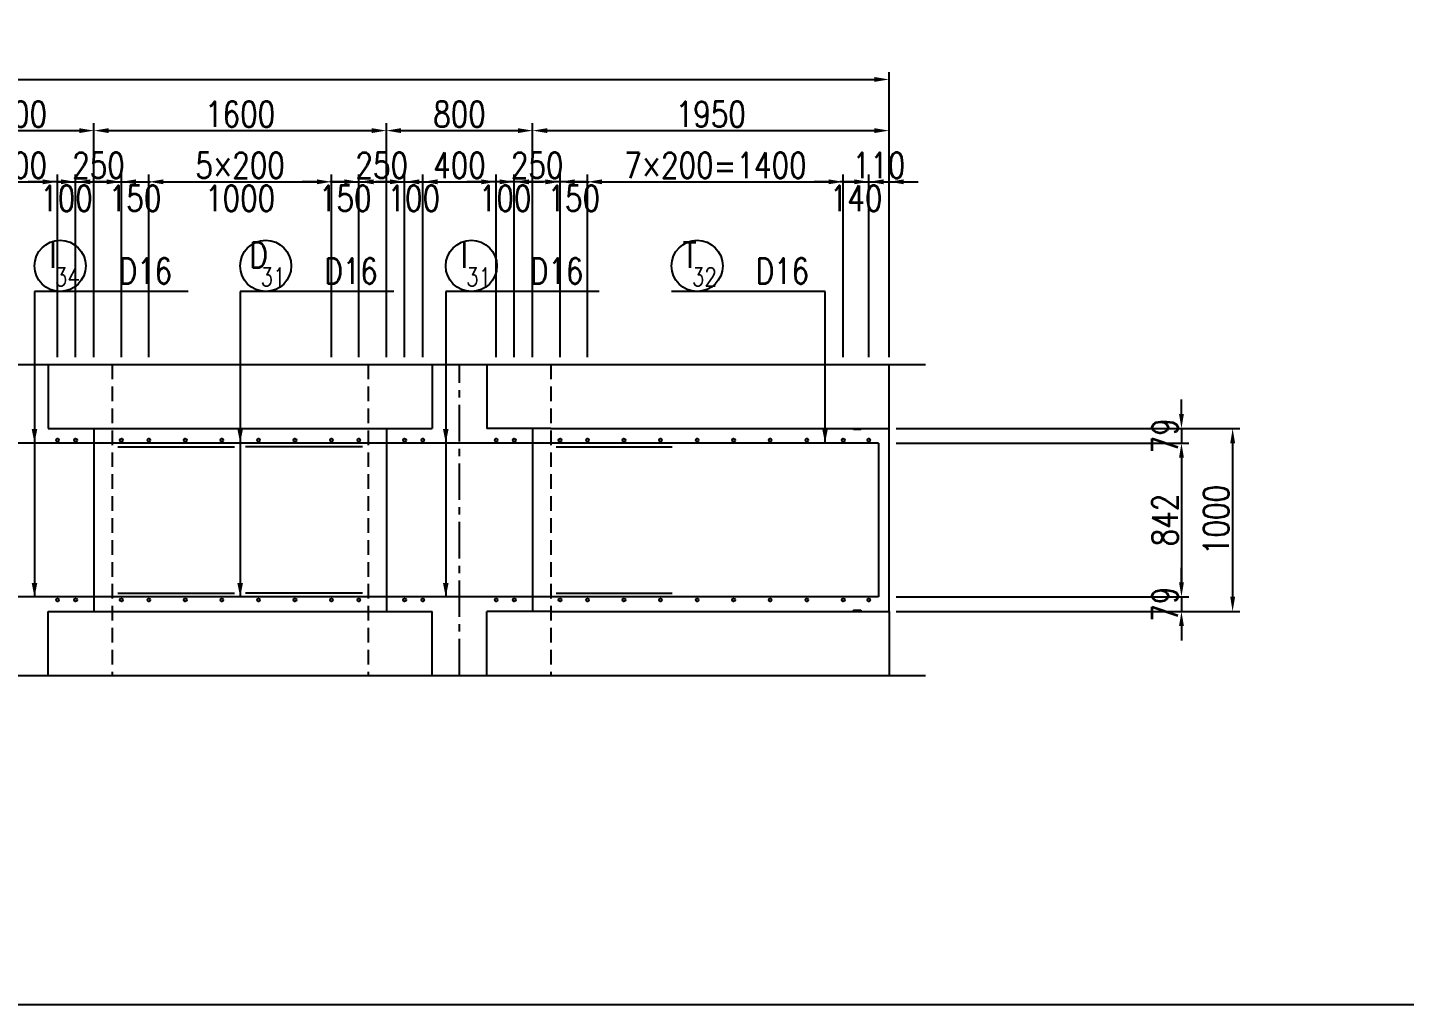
# Model space of a CAD drawing. Header units: millimetres. Extents: x -41433 to 131500, y -94900 to 39745.
# Drawn here: x 61137 to 68670, y -39900 to -34556 of the extents above; entities that cross this region are included whole.
import ezdxf
from ezdxf.enums import TextEntityAlignment as Align

# ---------------------------------------------------------------- set-up
doc = ezdxf.new("R2010")
doc.units = ezdxf.units.MM
doc.header["$LTSCALE"] = 160
doc.header["$MEASUREMENT"] = 0
doc.linetypes.add('CENTER', pattern=[2, 1.25, -0.25, 0.25, -0.25])
doc.linetypes.add('DASHED', pattern=[0.75, 0.5, -0.25])
doc.layers.get('0').update_dxf_attribs({"linetype": 'CONTINUOUS'})
doc.layers.get('DEFPOINTS').update_dxf_attribs({"color": 53, "linetype": 'CONTINUOUS'})
for name, color, linetype in [('CENTER', 6, 'CENTER'), ('DIM', 6, 'CONTINUOUS'), ('DIM-L', 6, 'CONTINUOUS'), ('GAIKEI-KEIKAKU', 4, 'CONTINUOUS'), ('TEKKIN-C', 3, 'CONTINUOUS'), ('TEKKIN-R', 3, 'CONTINUOUS'), ('TEKKIN-S', 3, 'CONTINUOUS'), ('TEXT', 4, 'CONTINUOUS')]:
    doc.layers.add(name, color=color, linetype=linetype)
doc.styles.add('DIM-TEXT', font='ROMANS', dxfattribs={"width": 0.8, "bigfont": 'EXTFONT'})
doc.styles.add('romans', font='romans.shx', dxfattribs={"bigfont": 'extfont.shx'})
doc.dimstyles.new('DIM40', dxfattribs={"dimscale": 40, "dimtxt": 3.5, "dimasz": 2, "dimexe": 1, "dimexo": 1, "dimgap": 0.5, "dimtad": 1, "dimdec": 0, "dimzin": 9, "dimdsep": 46, "dimtxsty": 'DIM-TEXT', "dimcen": 0, "dimclrt": 4, "dimaunit": 1, "dimadec": 4, "dimazin": 0, "dimtfac": 1, "dimtdec": 0, "dimtix": 1, "dimtmove": 2, "dimatfit": 0, "dimfxl": 1, "dimlwd": -1, "dimlwe": -1, "dimarcsym": 0})

# ---------------------------------------------------------------- blocks, each defined once
blk = doc.blocks.new('ARROW_4')
at = {"color": 0}
blk.add_solid([(0, 0), (-1, 0.2), (-1, -0.2)], dxfattribs=at)
blk = doc.blocks.new('*D1654')
at = {"layer": 'DEFPOINTS', "color": 0, "transparency": 16777216}
for p in [(65740, -35400), (65600, -36400), (65740, -36400)]:
    blk.add_point(p, dxfattribs=at)
at = {"layer": 'DIM', "color": 0, "transparency": 16777216}
for p, q in [((65520, -35400), (65440, -35400)), ((65600, -36360), (65600, -35360)), ((65600, -35400), (65740, -35400)), ((65740, -36360), (65740, -35360)), ((65820, -35400), (65900, -35400))]:
    blk.add_line(p, q, dxfattribs=at)
for points in [[(65520, -35386.7), (65520, -35413.3), (65600, -35400)], [(65820, -35386.7), (65820, -35413.3), (65740, -35400)]]:
    blk.add_solid(points, dxfattribs=at)
at = {"layer": 'DIM', "color": 4, "transparency": 16777216, "insert": (65670, -35490), "char_height": 140, "attachment_point": 5, "style": 'DIM-TEXT'}
blk.add_mtext('140', dxfattribs=at)
blk = doc.blocks.new('*D1655')
at = {"layer": 'DEFPOINTS', "color": 0, "transparency": 16777216}
for p in [(65600, -35400), (64200, -36400), (65600, -36400)]:
    blk.add_point(p, dxfattribs=at)
at = {"layer": 'DIM', "color": 0, "transparency": 16777216}
for p, q in [((64200, -36360), (64200, -35360)), ((64280, -35400), (65520, -35400)), ((65600, -36360), (65600, -35360))]:
    blk.add_line(p, q, dxfattribs=at)
for points in [[(64280, -35386.7), (64280, -35413.3), (64200, -35400)], [(65520, -35386.7), (65520, -35413.3), (65600, -35400)]]:
    blk.add_solid(points, dxfattribs=at)
at = {"layer": 'DIM', "color": 4, "transparency": 16777216, "insert": (64900, -35310), "char_height": 140, "attachment_point": 5, "style": 'DIM-TEXT'}
blk.add_mtext('7×200=1400', dxfattribs=at)
blk = doc.blocks.new('*D1658')
at = {"layer": 'DEFPOINTS', "color": 0, "transparency": 16777216}
for p in [(65850, -36750), (65850, -37750), (67730, -37750)]:
    blk.add_point(p, dxfattribs=at)
at = {"layer": 'DIM', "color": 0, "transparency": 16777216}
for p, q in [((65890, -36750), (67770, -36750)), ((67730, -36830), (67730, -37670)), ((65890, -37750), (67770, -37750))]:
    blk.add_line(p, q, dxfattribs=at)
for points in [[(67716.7, -36830), (67743.3, -36830), (67730, -36750)], [(67716.7, -37670), (67743.3, -37670), (67730, -37750)]]:
    blk.add_solid(points, dxfattribs=at)
at = {"layer": 'DIM', "color": 4, "transparency": 16777216, "insert": (67640, -37250), "char_height": 140, "attachment_point": 5, "rotation": 90, "style": 'DIM-TEXT'}
blk.add_mtext('1000', dxfattribs=at)
blk = doc.blocks.new('*D1659')
at = {"layer": 'DEFPOINTS', "color": 0, "transparency": 16777216}
for p in [(65850, -35400), (65740, -36400), (65850, -36400)]:
    blk.add_point(p, dxfattribs=at)
at = {"layer": 'DIM', "color": 0, "transparency": 16777216}
for p, q in [((65660, -35400), (65580, -35400)), ((65740, -36360), (65740, -35360)), ((65740, -35400), (65850, -35400)), ((65850, -36360), (65850, -35360)), ((65930, -35400), (66010, -35400))]:
    blk.add_line(p, q, dxfattribs=at)
for points in [[(65660, -35386.7), (65660, -35413.3), (65740, -35400)], [(65930, -35386.7), (65930, -35413.3), (65850, -35400)]]:
    blk.add_solid(points, dxfattribs=at)
at = {"layer": 'DIM', "color": 4, "transparency": 16777216, "insert": (65795, -35310), "char_height": 140, "attachment_point": 5, "style": 'DIM-TEXT'}
blk.add_mtext('110', dxfattribs=at)
blk = doc.blocks.new('*D1669')
at = {"layer": 'DEFPOINTS', "color": 0, "transparency": 16777216}
for p in [(61500, -35120), (60700, -36400), (61500, -36400)]:
    blk.add_point(p, dxfattribs=at)
at = {"layer": 'DIM', "color": 0, "transparency": 16777216}
for p, q in [((60700, -36360), (60700, -35080)), ((61500, -36360), (61500, -35080)), ((60780, -35120), (61420, -35120))]:
    blk.add_line(p, q, dxfattribs=at)
for points in [[(60780, -35106.7), (60780, -35133.3), (60700, -35120)], [(61420, -35106.7), (61420, -35133.3), (61500, -35120)]]:
    blk.add_solid(points, dxfattribs=at)
at = {"layer": 'DIM', "color": 4, "transparency": 16777216, "insert": (61100, -35030), "char_height": 140, "attachment_point": 5, "style": 'DIM-TEXT'}
blk.add_mtext('800', dxfattribs=at)
blk = doc.blocks.new('*D1670')
at = {"layer": 'DEFPOINTS', "color": 0, "transparency": 16777216}
for p in [(63100, -35120), (61500, -36400), (63100, -36400)]:
    blk.add_point(p, dxfattribs=at)
at = {"layer": 'DIM', "color": 0, "transparency": 16777216}
for p, q in [((61500, -36360), (61500, -35080)), ((63100, -36360), (63100, -35080)), ((61580, -35120), (63020, -35120))]:
    blk.add_line(p, q, dxfattribs=at)
for points in [[(61580, -35106.7), (61580, -35133.3), (61500, -35120)], [(63020, -35106.7), (63020, -35133.3), (63100, -35120)]]:
    blk.add_solid(points, dxfattribs=at)
at = {"layer": 'DIM', "color": 4, "transparency": 16777216, "insert": (62300, -35030), "char_height": 140, "attachment_point": 5, "style": 'DIM-TEXT'}
blk.add_mtext('1600', dxfattribs=at)
blk = doc.blocks.new('*D1671')
at = {"layer": 'DEFPOINTS', "color": 0, "transparency": 16777216}
for p in [(63900, -35120), (63100, -36400), (63900, -36400)]:
    blk.add_point(p, dxfattribs=at)
at = {"layer": 'DIM', "color": 0, "transparency": 16777216}
for p, q in [((63100, -36360), (63100, -35080)), ((63900, -36360), (63900, -35080)), ((63180, -35120), (63820, -35120))]:
    blk.add_line(p, q, dxfattribs=at)
for points in [[(63180, -35106.7), (63180, -35133.3), (63100, -35120)], [(63820, -35106.7), (63820, -35133.3), (63900, -35120)]]:
    blk.add_solid(points, dxfattribs=at)
at = {"layer": 'DIM', "color": 4, "transparency": 16777216, "insert": (63500, -35030), "char_height": 140, "attachment_point": 5, "style": 'DIM-TEXT'}
blk.add_mtext('800', dxfattribs=at)
blk = doc.blocks.new('*D1672')
at = {"layer": 'DEFPOINTS', "color": 0, "transparency": 16777216}
for p in [(65850, -35120), (63900, -36400), (65850, -36400)]:
    blk.add_point(p, dxfattribs=at)
at = {"layer": 'DIM', "color": 0, "transparency": 16777216}
for p, q in [((63900, -36360), (63900, -35080)), ((65850, -36360), (65850, -35080)), ((63980, -35120), (65770, -35120))]:
    blk.add_line(p, q, dxfattribs=at)
for points in [[(63980, -35106.7), (63980, -35133.3), (63900, -35120)], [(65770, -35106.7), (65770, -35133.3), (65850, -35120)]]:
    blk.add_solid(points, dxfattribs=at)
at = {"layer": 'DIM', "color": 4, "transparency": 16777216, "insert": (64875, -35030), "char_height": 140, "attachment_point": 5, "style": 'DIM-TEXT'}
blk.add_mtext('1950', dxfattribs=at)
blk = doc.blocks.new('*D1673')
at = {"layer": 'DEFPOINTS', "color": 0, "transparency": 16777216}
for p in [(64050, -35400), (64050, -36400), (64200, -36400)]:
    blk.add_point(p, dxfattribs=at)
at = {"layer": 'DIM', "color": 0, "transparency": 16777216}
for p, q in [((63970, -35400), (63890, -35400)), ((64050, -36360), (64050, -35360)), ((64200, -35400), (64050, -35400)), ((64200, -36360), (64200, -35360)), ((64280, -35400), (64360, -35400))]:
    blk.add_line(p, q, dxfattribs=at)
for points in [[(63970, -35386.7), (63970, -35413.3), (64050, -35400)], [(64280, -35386.7), (64280, -35413.3), (64200, -35400)]]:
    blk.add_solid(points, dxfattribs=at)
at = {"layer": 'DIM', "color": 4, "transparency": 16777216, "insert": (64125, -35490), "char_height": 140, "attachment_point": 5, "style": 'DIM-TEXT'}
blk.add_mtext('150', dxfattribs=at)
blk = doc.blocks.new('*D1674')
at = {"layer": 'DEFPOINTS', "color": 0, "transparency": 16777216}
for p in [(63800, -35400), (63800, -36400), (64050, -36400)]:
    blk.add_point(p, dxfattribs=at)
at = {"layer": 'DIM', "color": 0, "transparency": 16777216}
for p, q in [((63720, -35400), (63640, -35400)), ((63800, -36360), (63800, -35360)), ((64050, -35400), (63800, -35400)), ((64050, -36360), (64050, -35360)), ((64130, -35400), (64210, -35400))]:
    blk.add_line(p, q, dxfattribs=at)
for points in [[(63720, -35386.7), (63720, -35413.3), (63800, -35400)], [(64130, -35386.7), (64130, -35413.3), (64050, -35400)]]:
    blk.add_solid(points, dxfattribs=at)
at = {"layer": 'DIM', "color": 4, "transparency": 16777216, "insert": (63925, -35310), "char_height": 140, "attachment_point": 5, "style": 'DIM-TEXT'}
blk.add_mtext('250', dxfattribs=at)
blk = doc.blocks.new('*D1675')
at = {"layer": 'DEFPOINTS', "color": 0, "transparency": 16777216}
for p in [(63700, -35400), (63700, -36400), (63800, -36400)]:
    blk.add_point(p, dxfattribs=at)
at = {"layer": 'DIM', "color": 0, "transparency": 16777216}
for p, q in [((63620, -35400), (63540, -35400)), ((63700, -36360), (63700, -35360)), ((63800, -35400), (63700, -35400)), ((63800, -36360), (63800, -35360)), ((63880, -35400), (63960, -35400))]:
    blk.add_line(p, q, dxfattribs=at)
for points in [[(63620, -35386.7), (63620, -35413.3), (63700, -35400)], [(63880, -35386.7), (63880, -35413.3), (63800, -35400)]]:
    blk.add_solid(points, dxfattribs=at)
at = {"layer": 'DIM', "color": 4, "transparency": 16777216, "insert": (63750, -35490), "char_height": 140, "attachment_point": 5, "style": 'DIM-TEXT'}
blk.add_mtext('100', dxfattribs=at)
blk = doc.blocks.new('*D1713')
at = {"layer": 'DEFPOINTS', "color": 0, "transparency": 16777216}
for p in [(65850, -37671), (65850, -37750), (67450, -37750)]:
    blk.add_point(p, dxfattribs=at)
at = {"layer": 'DIM', "color": 0, "transparency": 16777216}
for p, q in [((67450, -37591), (67450, -37511)), ((65890, -37671), (67490, -37671)), ((67450, -37671), (67450, -37750)), ((65890, -37750), (67490, -37750)), ((67450, -37830), (67450, -37910))]:
    blk.add_line(p, q, dxfattribs=at)
for points in [[(67436.7, -37591), (67463.3, -37591), (67450, -37671)], [(67436.7, -37830), (67463.3, -37830), (67450, -37750)]]:
    blk.add_solid(points, dxfattribs=at)
at = {"layer": 'DIM', "color": 4, "transparency": 16777216, "insert": (67360, -37710.5), "char_height": 140, "attachment_point": 5, "rotation": 90, "style": 'DIM-TEXT'}
blk.add_mtext('79', dxfattribs=at)
blk = doc.blocks.new('*D1714')
at = {"layer": 'DEFPOINTS', "color": 0, "transparency": 16777216}
for p in [(65850, -36750), (65850, -36829), (67450, -36829)]:
    blk.add_point(p, dxfattribs=at)
at = {"layer": 'DIM', "color": 0, "transparency": 16777216}
for p, q in [((67450, -36670), (67450, -36590)), ((65890, -36750), (67490, -36750)), ((67450, -36750), (67450, -36829)), ((65890, -36829), (67490, -36829)), ((67450, -36909), (67450, -36989))]:
    blk.add_line(p, q, dxfattribs=at)
for points in [[(67436.7, -36670), (67463.3, -36670), (67450, -36750)], [(67436.7, -36909), (67463.3, -36909), (67450, -36829)]]:
    blk.add_solid(points, dxfattribs=at)
at = {"layer": 'DIM', "color": 4, "transparency": 16777216, "insert": (67360, -36789.5), "char_height": 140, "attachment_point": 5, "rotation": 90, "style": 'DIM-TEXT'}
blk.add_mtext('79', dxfattribs=at)
blk = doc.blocks.new('*D1715')
at = {"layer": 'DEFPOINTS', "color": 0, "transparency": 16777216}
for p in [(65850, -36829), (65850, -37671), (67450, -37671)]:
    blk.add_point(p, dxfattribs=at)
at = {"layer": 'DIM', "color": 0, "transparency": 16777216}
for p, q in [((65890, -36829), (67490, -36829)), ((67450, -36909), (67450, -37591)), ((65890, -37671), (67490, -37671))]:
    blk.add_line(p, q, dxfattribs=at)
for points in [[(67436.7, -36909), (67463.3, -36909), (67450, -36829)], [(67436.7, -37591), (67463.3, -37591), (67450, -37671)]]:
    blk.add_solid(points, dxfattribs=at)
at = {"layer": 'DIM', "color": 4, "transparency": 16777216, "insert": (67360, -37250), "char_height": 140, "attachment_point": 5, "rotation": 90, "style": 'DIM-TEXT'}
blk.add_mtext('842', dxfattribs=at)
blk = doc.blocks.new('*D1759')
at = {"layer": 'DEFPOINTS', "color": 0, "transparency": 16777216}
for p in [(61300, -35400), (60900, -36400), (61300, -36400)]:
    blk.add_point(p, dxfattribs=at)
at = {"layer": 'DIM', "color": 0, "transparency": 16777216}
for p, q in [((60900, -36360), (60900, -35360)), ((60980, -35400), (61220, -35400)), ((61300, -36360), (61300, -35360))]:
    blk.add_line(p, q, dxfattribs=at)
for points in [[(60980, -35386.7), (60980, -35413.3), (60900, -35400)], [(61220, -35386.7), (61220, -35413.3), (61300, -35400)]]:
    blk.add_solid(points, dxfattribs=at)
at = {"layer": 'DIM', "color": 4, "transparency": 16777216, "insert": (61100, -35310), "char_height": 140, "attachment_point": 5, "style": 'DIM-TEXT'}
blk.add_mtext('400', dxfattribs=at)
blk = doc.blocks.new('*D1760')
at = {"layer": 'DEFPOINTS', "color": 0, "transparency": 16777216}
for p in [(61400, -35400), (61300, -36400), (61400, -36400)]:
    blk.add_point(p, dxfattribs=at)
at = {"layer": 'DIM', "color": 0, "transparency": 16777216}
for p, q in [((61220, -35400), (61140, -35400)), ((61300, -36360), (61300, -35360)), ((61300, -35400), (61400, -35400)), ((61400, -36360), (61400, -35360)), ((61480, -35400), (61560, -35400))]:
    blk.add_line(p, q, dxfattribs=at)
for points in [[(61220, -35386.7), (61220, -35413.3), (61300, -35400)], [(61480, -35386.7), (61480, -35413.3), (61400, -35400)]]:
    blk.add_solid(points, dxfattribs=at)
at = {"layer": 'DIM', "color": 4, "transparency": 16777216, "insert": (61350, -35490), "char_height": 140, "attachment_point": 5, "style": 'DIM-TEXT'}
blk.add_mtext('100', dxfattribs=at)
blk = doc.blocks.new('*D1761')
at = {"layer": 'DEFPOINTS', "color": 0, "transparency": 16777216}
for p in [(61650, -35400), (61400, -36400), (61650, -36400)]:
    blk.add_point(p, dxfattribs=at)
at = {"layer": 'DIM', "color": 0, "transparency": 16777216}
for p, q in [((61320, -35400), (61240, -35400)), ((61400, -36360), (61400, -35360)), ((61400, -35400), (61650, -35400)), ((61650, -36360), (61650, -35360)), ((61730, -35400), (61810, -35400))]:
    blk.add_line(p, q, dxfattribs=at)
for points in [[(61320, -35386.7), (61320, -35413.3), (61400, -35400)], [(61730, -35386.7), (61730, -35413.3), (61650, -35400)]]:
    blk.add_solid(points, dxfattribs=at)
at = {"layer": 'DIM', "color": 4, "transparency": 16777216, "insert": (61525, -35310), "char_height": 140, "attachment_point": 5, "style": 'DIM-TEXT'}
blk.add_mtext('250', dxfattribs=at)
blk = doc.blocks.new('*D1762')
at = {"layer": 'DEFPOINTS', "color": 0, "transparency": 16777216}
for p in [(61800, -35400), (61650, -36400), (61800, -36400)]:
    blk.add_point(p, dxfattribs=at)
at = {"layer": 'DIM', "color": 0, "transparency": 16777216}
for p, q in [((61570, -35400), (61490, -35400)), ((61650, -36360), (61650, -35360)), ((61650, -35400), (61800, -35400)), ((61800, -36360), (61800, -35360)), ((61880, -35400), (61960, -35400))]:
    blk.add_line(p, q, dxfattribs=at)
for points in [[(61570, -35386.7), (61570, -35413.3), (61650, -35400)], [(61880, -35386.7), (61880, -35413.3), (61800, -35400)]]:
    blk.add_solid(points, dxfattribs=at)
at = {"layer": 'DIM', "color": 4, "transparency": 16777216, "insert": (61725, -35490), "char_height": 140, "attachment_point": 5, "style": 'DIM-TEXT'}
blk.add_mtext('150', dxfattribs=at)
blk = doc.blocks.new('*D1763')
at = {"layer": 'DEFPOINTS', "color": 0, "transparency": 16777216}
for p in [(62800, -35400), (61800, -36400), (62800, -36400)]:
    blk.add_point(p, dxfattribs=at)
at = {"layer": 'DIM', "color": 0, "transparency": 16777216}
for p, q in [((61800, -36360), (61800, -35360)), ((61880, -35400), (62720, -35400)), ((62800, -36360), (62800, -35360))]:
    blk.add_line(p, q, dxfattribs=at)
for points in [[(61880, -35386.7), (61880, -35413.3), (61800, -35400)], [(62720, -35386.7), (62720, -35413.3), (62800, -35400)]]:
    blk.add_solid(points, dxfattribs=at)
at = {"layer": 'DIM', "color": 4, "transparency": 16777216, "char_height": 140, "attachment_point": 5, "style": 'DIM-TEXT'}
for s, insert in [('5×200', (62300, -35310)), ('1000', (62300, -35490))]:
    blk.add_mtext(s, dxfattribs=dict(at, insert=insert))
blk = doc.blocks.new('*D1764')
at = {"layer": 'DEFPOINTS', "color": 0, "transparency": 16777216}
for p in [(62950, -35400), (62800, -36400), (62950, -36400)]:
    blk.add_point(p, dxfattribs=at)
at = {"layer": 'DIM', "color": 0, "transparency": 16777216}
for p, q in [((62720, -35400), (62640, -35400)), ((62800, -36360), (62800, -35360)), ((62800, -35400), (62950, -35400)), ((62950, -36360), (62950, -35360)), ((63030, -35400), (63110, -35400))]:
    blk.add_line(p, q, dxfattribs=at)
for points in [[(62720, -35386.7), (62720, -35413.3), (62800, -35400)], [(63030, -35386.7), (63030, -35413.3), (62950, -35400)]]:
    blk.add_solid(points, dxfattribs=at)
at = {"layer": 'DIM', "color": 4, "transparency": 16777216, "insert": (62875, -35490), "char_height": 140, "attachment_point": 5, "style": 'DIM-TEXT'}
blk.add_mtext('150', dxfattribs=at)
blk = doc.blocks.new('*D1765')
at = {"layer": 'DEFPOINTS', "color": 0, "transparency": 16777216}
for p in [(63200, -35400), (62950, -36400), (63200, -36400)]:
    blk.add_point(p, dxfattribs=at)
at = {"layer": 'DIM', "color": 0, "transparency": 16777216}
for p, q in [((62870, -35400), (62790, -35400)), ((62950, -36360), (62950, -35360)), ((62950, -35400), (63200, -35400)), ((63200, -36360), (63200, -35360)), ((63280, -35400), (63360, -35400))]:
    blk.add_line(p, q, dxfattribs=at)
for points in [[(62870, -35386.7), (62870, -35413.3), (62950, -35400)], [(63280, -35386.7), (63280, -35413.3), (63200, -35400)]]:
    blk.add_solid(points, dxfattribs=at)
at = {"layer": 'DIM', "color": 4, "transparency": 16777216, "insert": (63075, -35310), "char_height": 140, "attachment_point": 5, "style": 'DIM-TEXT'}
blk.add_mtext('250', dxfattribs=at)
blk = doc.blocks.new('*D1766')
at = {"layer": 'DEFPOINTS', "color": 0, "transparency": 16777216}
for p in [(63300, -35400), (63200, -36400), (63300, -36400)]:
    blk.add_point(p, dxfattribs=at)
at = {"layer": 'DIM', "color": 0, "transparency": 16777216}
for p, q in [((63120, -35400), (63040, -35400)), ((63200, -36360), (63200, -35360)), ((63200, -35400), (63300, -35400)), ((63300, -36360), (63300, -35360)), ((63380, -35400), (63460, -35400))]:
    blk.add_line(p, q, dxfattribs=at)
for points in [[(63120, -35386.7), (63120, -35413.3), (63200, -35400)], [(63380, -35386.7), (63380, -35413.3), (63300, -35400)]]:
    blk.add_solid(points, dxfattribs=at)
at = {"layer": 'DIM', "color": 4, "transparency": 16777216, "insert": (63250, -35490), "char_height": 140, "attachment_point": 5, "style": 'DIM-TEXT'}
blk.add_mtext('100', dxfattribs=at)
blk = doc.blocks.new('*D1767')
at = {"layer": 'DEFPOINTS', "color": 0, "transparency": 16777216}
for p in [(63700, -35400), (63300, -36400), (63700, -36400)]:
    blk.add_point(p, dxfattribs=at)
at = {"layer": 'DIM', "color": 0, "transparency": 16777216}
for p, q in [((63300, -36360), (63300, -35360)), ((63380, -35400), (63620, -35400)), ((63700, -36360), (63700, -35360))]:
    blk.add_line(p, q, dxfattribs=at)
for points in [[(63380, -35386.7), (63380, -35413.3), (63300, -35400)], [(63620, -35386.7), (63620, -35413.3), (63700, -35400)]]:
    blk.add_solid(points, dxfattribs=at)
at = {"layer": 'DIM', "color": 4, "transparency": 16777216, "insert": (63500, -35310), "char_height": 140, "attachment_point": 5, "style": 'DIM-TEXT'}
blk.add_mtext('400', dxfattribs=at)
blk = doc.blocks.new('*D1768')
at = {"layer": 'DEFPOINTS', "color": 0, "transparency": 16777216}
for p in [(65850, -34840), (53950, -36400), (65850, -36400)]:
    blk.add_point(p, dxfattribs=at)
at = {"layer": 'DIM', "color": 0, "transparency": 16777216}
for p, q in [((53950, -36360), (53950, -34800)), ((65850, -36360), (65850, -34800)), ((54030, -34840), (65770, -34840))]:
    blk.add_line(p, q, dxfattribs=at)
for points in [[(54030, -34826.7), (54030, -34853.3), (53950, -34840)], [(65770, -34826.7), (65770, -34853.3), (65850, -34840)]]:
    blk.add_solid(points, dxfattribs=at)
at = {"layer": 'DIM', "color": 4, "transparency": 16777216, "insert": (59900, -34750), "char_height": 140, "attachment_point": 5, "style": 'DIM-TEXT'}
blk.add_mtext('11900', dxfattribs=at)

msp = doc.modelspace()

# ---------------------------------------------------------------- linework, layer by layer
at = {"layer": 'CENTER'}
msp.add_line((63500, -38100), (63500, -36400), dxfattribs=at)
at = {"layer": 'DEFPOINTS', "flags": 128}
msp.add_lwpolyline([(81500, -19500), (50000, -19500), (50000, -39900), (81500, -39900)], close=True, dxfattribs=at)
at = {"layer": 'DIM-L'}
for p, q in [((61175, -36000), (61175, -37671)), ((62015, -36000), (61175, -36000)), ((62300, -36000), (62300, -37671)), ((63140, -36000), (62300, -36000)), ((63425, -36000), (63425, -37671)), ((64265, -36000), (63425, -36000)), ((65500, -36000), (64660, -36000)), ((65500, -36829), (65500, -36000))]:
    msp.add_line(p, q, dxfattribs=at)
at = {"layer": 'DIM-L', "flags": 128}
for points in [[(53750, -36400), (59700, -36400), (59700, -36320), (60100, -36480), (60100, -36400), (66050, -36400)], [(53750, -38100), (59700, -38100), (59700, -38020), (60100, -38180), (60100, -38100), (66050, -38100)]]:
    msp.add_lwpolyline(points, dxfattribs=at)
at = {"layer": 'DIM-L'}
for centre in [(61315, -35860), (62440, -35860), (63565, -35860), (64800, -35860)]:
    msp.add_circle(centre, 140, dxfattribs=at)
at = {"layer": 'GAIKEI-KEIKAKU'}
for p, q in [((61250, -36400), (61250, -36750)), ((63350, -36400), (63350, -36750)), ((63650, -36400), (63650, -36750)), ((65850, -36750), (65850, -36400)), ((61250, -36750), (61600, -36750)), ((61500, -36750), (61500, -37750)), ((61600, -36750), (63000, -36750)), ((63000, -36750), (63350, -36750)), ((63100, -36750), (63100, -37750)), ((64000, -36750), (63650, -36750)), ((63900, -36750), (63900, -37750)), ((64000, -36750), (65850, -36750)), ((65850, -37750), (65850, -36750)), ((61250, -37750), (61600, -37750)), ((61250, -38100), (61250, -37750)), ((61600, -37750), (63000, -37750)), ((63000, -37750), (63350, -37750)), ((63350, -38100), (63350, -37750)), ((64000, -37750), (63650, -37750)), ((63650, -38100), (63650, -37750)), ((64000, -37750), (65850, -37750)), ((65850, -37750), (65850, -38100))]:
    msp.add_line(p, q, dxfattribs=at)
at = {"layer": 'GAIKEI-KEIKAKU', "linetype": 'DASHED'}
for p, q in [((61600, -36400), (61600, -38100)), ((63000, -36400), (63000, -38100)), ((64000, -36400), (64000, -38100))]:
    msp.add_line(p, q, dxfattribs=at)
at = {"layer": 'GAIKEI-KEIKAKU', "ltscale": 0.25}
for p, q in [((65655, -36755), (65650, -36750)), ((65695, -36755), (65655, -36755)), ((65700, -36750), (65695, -36755)), ((65655, -37745), (65650, -37750)), ((65695, -37745), (65655, -37745)), ((65700, -37750), (65695, -37745))]:
    msp.add_line(p, q, dxfattribs=at)
at = {"layer": 'TEKKIN-C'}
for p, q in [((65792, -36829), (59900, -36829)), ((65792, -36829), (65792, -37671)), ((65792, -37671), (59900, -37671))]:
    msp.add_line(p, q, dxfattribs=at)
at = {"layer": 'TEKKIN-R'}
for p, q in [((61630, -36849), (62270, -36849)), ((62970, -36849), (62330, -36849)), ((64028.84, -36849), (64663.16, -36849)), ((61630, -37651), (62270, -37651)), ((62970, -37651), (62330, -37651)), ((64028.84, -37651), (64663.16, -37651))]:
    msp.add_line(p, q, dxfattribs=at)
at = {"layer": 'TEKKIN-S'}
for centre in [(61300, -36813), (61400, -36813), (61650, -36813), (61800, -36813), (62000, -36813), (62200, -36813), (62400, -36813), (62600, -36813), (62800, -36813), (62950, -36813), (63200, -36813), (63300, -36813), (63700, -36813), (63800, -36813), (64050, -36813), (64200, -36813), (64400, -36813), (64600, -36813), (64800, -36813), (65000, -36813), (65200, -36813), (65400, -36813), (65600, -36813), (65740, -36813), (61300, -37687), (61400, -37687), (61650, -37687), (61800, -37687), (62000, -37687), (62200, -37687), (62400, -37687), (62600, -37687), (62800, -37687), (62950, -37687), (63200, -37687), (63300, -37687), (63700, -37687), (63800, -37687), (64050, -37687), (64200, -37687), (64400, -37687), (64600, -37687), (64800, -37687), (65000, -37687), (65200, -37687), (65400, -37687), (65600, -37687), (65740, -37687)]:
    msp.add_circle(centre, 8, dxfattribs=at)

# ---------------------------------------------------------------- block references
at = {"layer": 'DIM-L', "xscale": 76, "yscale": 76, "zscale": 76, "rotation": 270}
for p in [(61175, -36829), (62300, -36829), (63425, -36829), (65500, -36829), (61175, -37671), (62300, -37671), (63425, -37671)]:
    msp.add_blockref('ARROW_4', p, dxfattribs=at)

# ---------------------------------------------------------------- texts
at = {"layer": 'TEXT', "style": 'romans', "width": 0.8}
for s, height, p in [('I', 140, (61275, -35800)), ('D', 140, (62400, -35800)), ('I', 140, (63525, -35800)), ('T', 140, (64760, -35800)), ('34', 100, (61355, -35920)), ('31', 100, (62480, -35920)), ('31', 100, (63605, -35920)), ('32', 100, (64840, -35920))]:
    msp.add_text(s, height=height, rotation=0.000107, dxfattribs=at).set_placement(p, align=Align.MIDDLE)
for p in [(61635, -36000), (62760, -36000), (63885, -36000), (65120, -36000)]:
    msp.add_text('D16', height=140, rotation=0.000107, dxfattribs=at).set_placement(p, align=Align.BOTTOM_LEFT)

# ---------------------------------------------------------------- dimensions: what is measured, and where the dimension line sits
at = {"layer": 'DIM'}
for base, p1, p2, picture, middle in [((65850, -34840), (53950, -36400), (65850, -36400), '*D1768', (59900, -34750)), ((61500, -35120), (60700, -36400), (61500, -36400), '*D1669', (61100, -35030)), ((63100, -35120), (61500, -36400), (63100, -36400), '*D1670', (62300, -35030)), ((63900, -35120), (63100, -36400), (63900, -36400), '*D1671', (63500, -35030)), ((65850, -35120), (63900, -36400), (65850, -36400), '*D1672', (64875, -35030)), ((61300, -35400), (60900, -36400), (61300, -36400), '*D1759', (61100, -35310)), ((61650, -35400), (61400, -36400), (61650, -36400), '*D1761', (61525, -35310)), ((63200, -35400), (62950, -36400), (63200, -36400), '*D1765', (63075, -35310)), ((63700, -35400), (63300, -36400), (63700, -36400), '*D1767', (63500, -35310)), ((63800, -35400), (64050, -36400), (63800, -36400), '*D1674', (63925, -35310)), ((65850, -35400), (65740, -36400), (65850, -36400), '*D1659', (65795, -35310))]:
    dim = msp.add_linear_dim(base=base, p1=p1, p2=p2, dimstyle='DIM40', dxfattribs=at)
    dim.commit()
    dim.dimension.update_dxf_attribs({"geometry": picture, "text_midpoint": middle})
for base, p1, p2, text, picture, middle in [((62800, -35400), (61800, -36400), (62800, -36400), '5×200\\X<>', '*D1763', (62300, -35400)), ((65600, -35400), (64200, -36400), (65600, -36400), '7×200=<>', '*D1655', (64900, -35310)), ((61400, -35400), (61300, -36400), (61400, -36400), '\\X<>', '*D1760', (61350, -35400)), ((61800, -35400), (61650, -36400), (61800, -36400), '\\X<>', '*D1762', (61725, -35400)), ((62950, -35400), (62800, -36400), (62950, -36400), '\\X<>', '*D1764', (62875, -35400)), ((63300, -35400), (63200, -36400), (63300, -36400), '\\X<>', '*D1766', (63250, -35400)), ((63700, -35400), (63800, -36400), (63700, -36400), '\\X<>', '*D1675', (63750, -35400)), ((64050, -35400), (64200, -36400), (64050, -36400), '\\X<>', '*D1673', (64125, -35400)), ((65740, -35400), (65600, -36400), (65740, -36400), '\\X<>', '*D1654', (65670, -35400))]:
    dim = msp.add_linear_dim(base=base, p1=p1, p2=p2, text=text, dimstyle='DIM40', dxfattribs=at)
    dim.commit()
    dim.dimension.update_dxf_attribs({"geometry": picture, "text_midpoint": middle})
for base, p1, p2, picture, middle in [((67450, -36829), (65850, -36750), (65850, -36829), '*D1714', (67360, -36789.5)), ((67730, -37750), (65850, -36750), (65850, -37750), '*D1658', (67640, -37250)), ((67450, -37671), (65850, -36829), (65850, -37671), '*D1715', (67360, -37250)), ((67450, -37750), (65850, -37671), (65850, -37750), '*D1713', (67360, -37710.5))]:
    dim = msp.add_linear_dim(base=base, p1=p1, p2=p2, angle=90, dimstyle='DIM40', dxfattribs=at)
    dim.commit()
    dim.dimension.update_dxf_attribs({"geometry": picture, "text_midpoint": middle})

doc.saveas('drawing.dxf')
